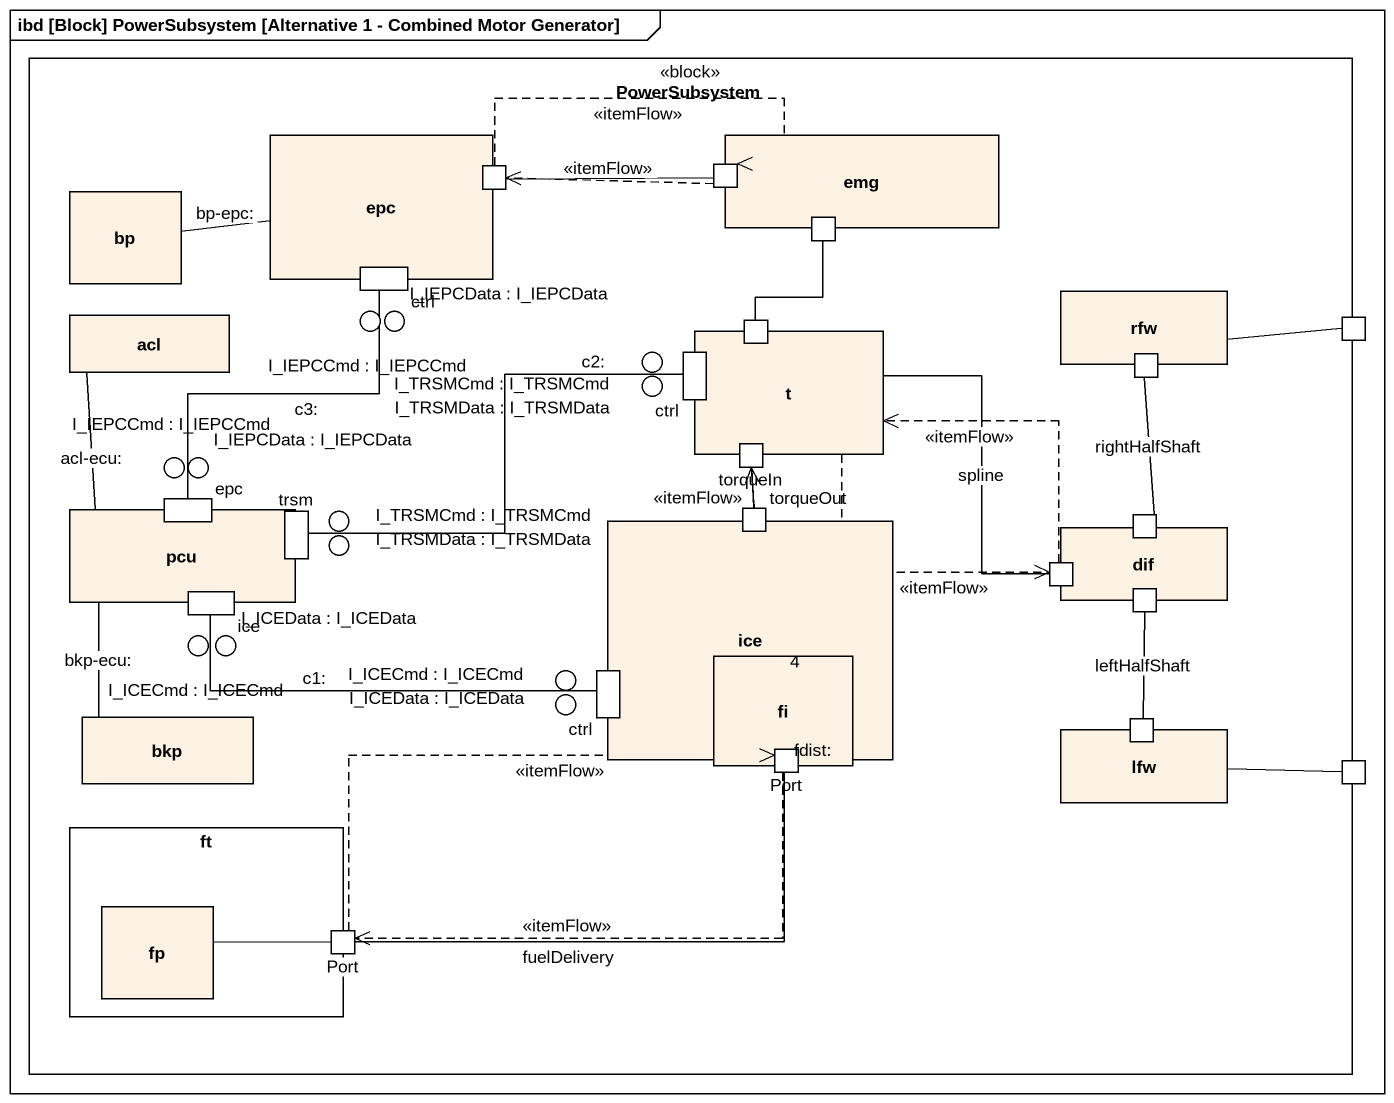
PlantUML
@startuml
mainframe ibd [Block] PowerSubsystem [Alternative 1 - Combined Motor Generator]
rectangle PowerSubsystem <<block>> {
  rectangle epc {
    port " " as port1
    port ctrl
  }
  rectangle emg {
    port " " as port2
    port " " as port3
  }
  rectangle bp
  rectangle rfw {
    port " " as port5
  }
  rectangle acl
  rectangle t {
    port "ctrl" as ctrl_2
    port " " as port4
    port torqueIn
  }
  port " " as port6
  rectangle pcu {
    port "epc" as epc_2
    port trsm
    port "ice" as ice_2
  }
  rectangle ice {
    port torqueOut
    port "ctrl" as ctrl_3
    port "Port" as Port_
  }
  rectangle dif {
    port " " as port7
    port " " as port8
    port " " as port9
  }
  rectangle fi
  rectangle bkp
  rectangle lfw {
    port " " as port10
  }
  port " " as port11
  rectangle ft {
    rectangle fp
    port "Port" as Port__2
  }
}
() "I_IEPCCmd : I_IEPCCmd" as I_IEPCCmd
() "I_IEPCData : I_IEPCData" as I_IEPCData
() "I_TRSMCmd : I_TRSMCmd" as I_TRSMCmd
() "I_IEPCCmd : I_IEPCCmd" as I_IEPCCmd_2
() "I_IEPCData : I_IEPCData" as I_IEPCData_2
() "I_TRSMData : I_TRSMData" as I_TRSMData
() "I_TRSMCmd : I_TRSMCmd" as I_TRSMCmd_2
() "I_TRSMData : I_TRSMData" as I_TRSMData_2
() "I_ICECmd : I_ICECmd" as I_ICECmd
() "I_ICEData : I_ICEData" as I_ICEData
() "I_ICEData : I_ICEData" as I_ICEData_2
() "I_ICECmd : I_ICECmd" as I_ICECmd_2
PowerSubsystem -up- I_IEPCCmd
PowerSubsystem -up- I_IEPCData
PowerSubsystem -up- I_TRSMCmd
PowerSubsystem -left- I_IEPCCmd_2
PowerSubsystem -left- I_IEPCData_2
PowerSubsystem -up- I_TRSMData
PowerSubsystem -left- I_TRSMCmd_2
PowerSubsystem -left- I_TRSMData_2
PowerSubsystem -left- I_ICECmd
PowerSubsystem -left- I_ICEData
PowerSubsystem -- I_ICEData_2
PowerSubsystem -- I_ICECmd_2
bp -right- epc : bp-epc:
port1 .right.> port2 : <<itemFlow>>
port1 -right- port2
port2 .left.> port1 : <<itemFlow>>
rfw -right- port6
acl -- pcu : acl-ecu:
t -- port7 : spline
t ..> port7 : <<itemFlow>>
port4 -up- port3
epc_2 -up- ctrl : c3:
trsm -right- ctrl_2 : c2:
torqueOut .up.> torqueIn : <<itemFlow>>
torqueOut -up- torqueIn
port7 .up.> t : <<itemFlow>>
port8 -up- port5 : rightHalfShaft
ice_2 -right- ctrl_3 : c1:
fi "4" -- Port_ : fdist:
bkp -up- pcu : bkp-ecu:
port10 -up- port9 : leftHalfShaft
Port_ .left.> Port__2 : <<itemFlow>>
lfw -right- port11
fp -right- Port__2
Port__2 .right.> Port_ : <<itemFlow>>
Port__2 -right- Port_ : fuelDelivery
@enduml
